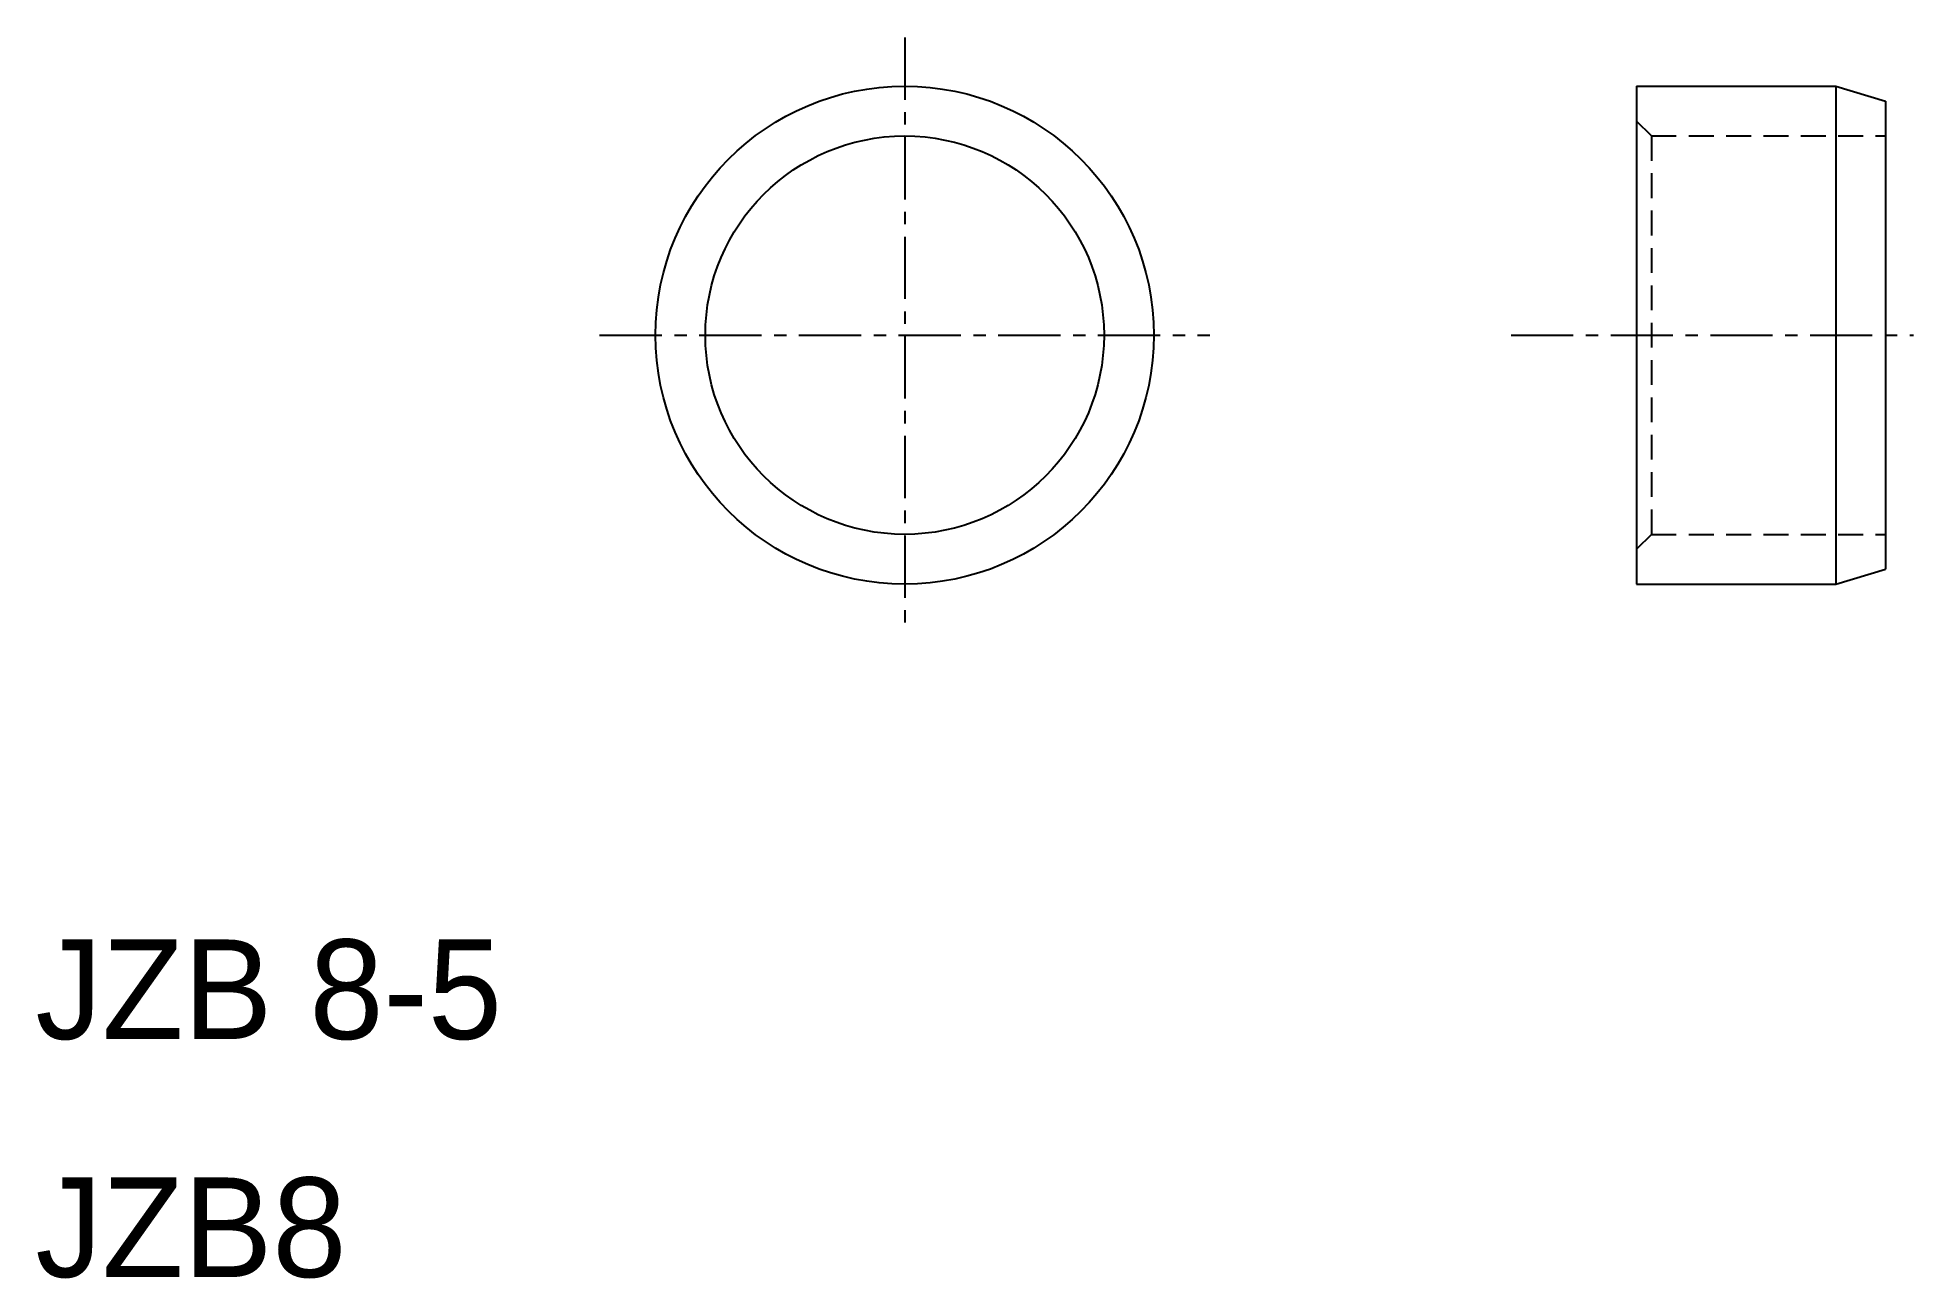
# Model space of a CAD drawing. Extents: x 10 to 47.7, y 10 to 34.9.
import ezdxf

# ---------------------------------------------------------------- set-up
doc = ezdxf.new("R2010")
doc.units = 0
doc.linetypes.add('CENTER', pattern=[2, 1.25, -0.25, 0.25, -0.25])
doc.linetypes.add('DASHED', pattern=[0.75, 0.5, -0.25])
doc.layers.get('0').update_dxf_attribs({"linetype": 'CONTINUOUS'})
doc.layers.add('CENTER', color=1, linetype='CENTER')

msp = doc.modelspace()

# ---------------------------------------------------------------- linework, layer by layer
at = {"color": 7, "linetype": 'CONTINUOUS'}
for p, q in [((42.129, 33.915), (42.129, 23.915)), ((42.129, 33.915), (46.129, 33.915)), ((46.129, 33.915), (46.129, 23.915)), ((46.129, 33.915), (47.129, 33.615)), ((47.129, 33.615), (47.129, 24.215)), ((46.129, 23.915), (47.129, 24.215)), ((42.129, 23.915), (46.129, 23.915))]:
    msp.add_line(p, q, dxfattribs=at)
at = {"color": 3, "linetype": 'DASHED'}
for p, q in [((42.429, 32.915), (42.129, 33.215)), ((42.429, 32.915), (42.429, 24.915)), ((42.429, 32.915), (47.129, 32.915)), ((42.429, 24.915), (42.129, 24.615)), ((42.429, 24.915), (47.129, 24.915))]:
    msp.add_line(p, q, dxfattribs=at)
at = {"color": 7, "linetype": 'CONTINUOUS'}
for radius in [5, 4]:
    msp.add_circle((27.444, 28.915), radius, dxfattribs=at)
at = {"layer": 'CENTER', "color": 1, "linetype": 'CENTER'}
for p, q in [((27.444, 34.892), (27.444, 22.937)), ((21.322, 28.915), (33.566, 28.915)), ((39.612, 28.915), (47.688, 28.915))]:
    msp.add_line(p, q, dxfattribs=at)

# ---------------------------------------------------------------- texts
at = {"color": 7, "linetype": 'CONTINUOUS'}
for s, p in [('JZB 8-5', (10, 14.78)), ('JZB8', (10, 10))]:
    msp.add_text(s, height=2, dxfattribs=at).set_placement(p)

doc.saveas('drawing.dxf')
